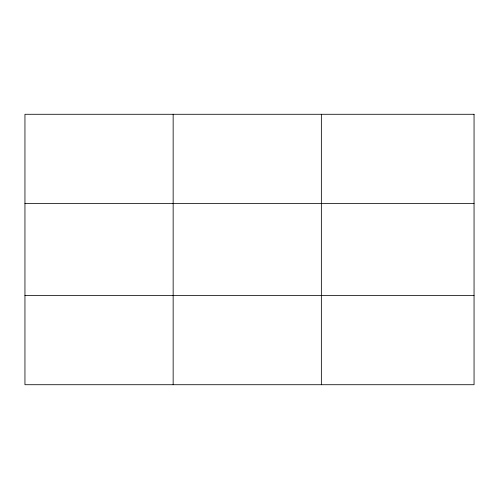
<?xml version="1.0" encoding="UTF-8"?>
<svg xmlns="http://www.w3.org/2000/svg" width="499" height="499" viewBox="0 0 499 499"><rect width="100%" height="100%" fill="white"/><g stroke="black" fill="none" stroke-linecap="round" stroke-linejoin="round"><path stroke-width="0.75" d="M173.153 384.717L173.153 114.283M321.356 384.717L321.356 114.283M24.95 203.523L474.05 203.523M24.95 295.477L474.05 295.477M474.05 114.283L474.05 384.717L24.95 384.717L24.95 114.283L474.05 114.283"/></g></svg>
